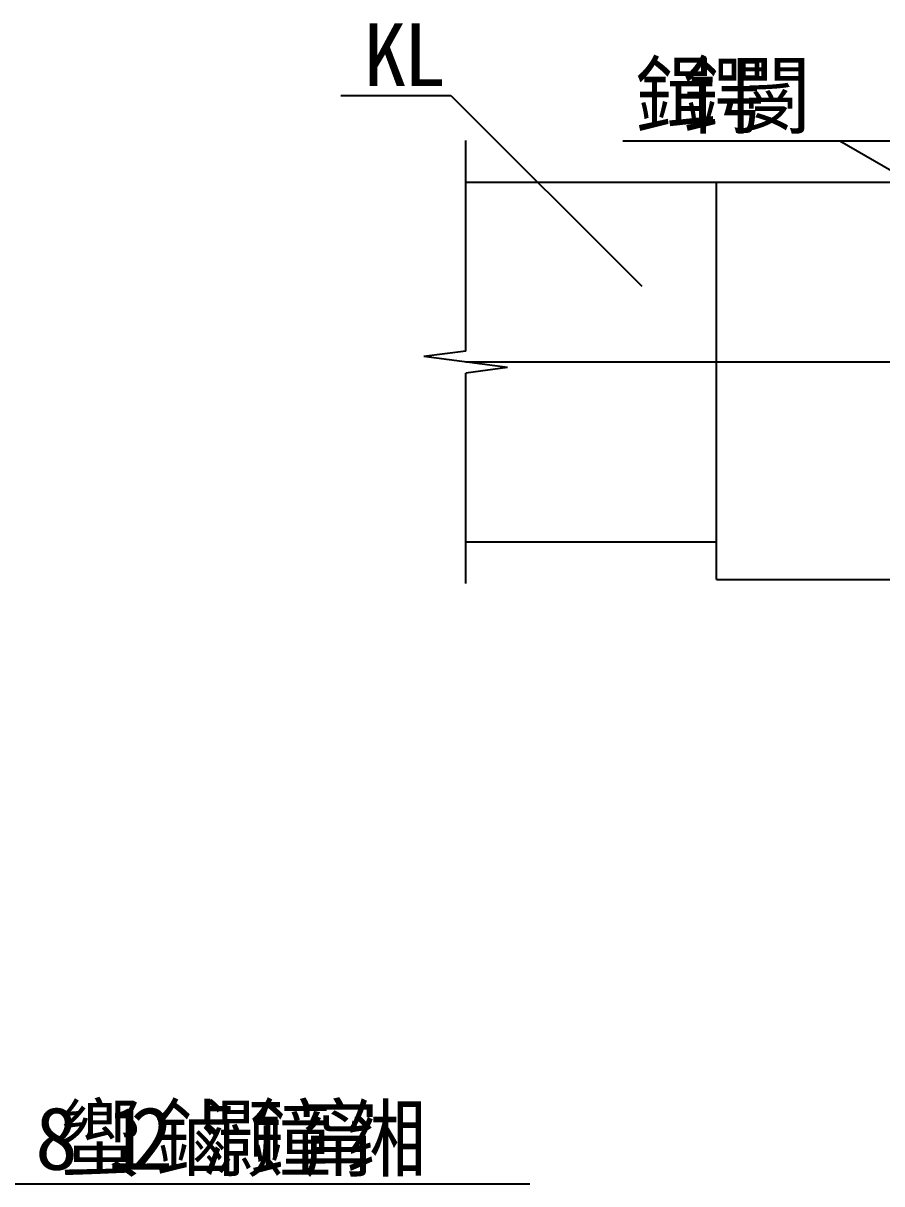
# Model space of a CAD drawing. Header units: metres. Extents: x 0 to 420, y 0 to 297.
# Drawn here: x 190.1 to 219.49, y 118.67 to 158.38 of the extents above; entities that cross this region are included whole.
import ezdxf

# ---------------------------------------------------------------- set-up
doc = ezdxf.new("R2010")
doc.units = ezdxf.units.M
doc.layers.add(' ', color=7, linetype='Continuous')

msp = doc.modelspace()

# ---------------------------------------------------------------- linework, layer by layer
at = {"layer": ' '}
for p, q in [((200.97, 155.91), (204.74, 155.91)), ((204.74, 155.91), (211.27, 149.38)), ((205.25, 147.16), (205.25, 154.37)), ((210.62, 154.35), (228.42, 154.35)), ((218.05, 154.35), (222.05, 152.05)), ((205.25, 152.94), (223.84, 152.94)), ((213.83, 139.35), (213.83, 152.94)), ((205.25, 147.16), (203.81, 146.98)), ((206.68, 146.6), (203.81, 146.98)), ((205.25, 146.79), (259.6, 146.79)), ((206.68, 146.6), (205.25, 146.41)), ((205.25, 139.21), (205.25, 146.41)), ((205.25, 140.64), (213.83, 140.64)), ((213.83, 139.35), (223.84, 139.35)), ((189.55, 118.67), (207.44, 118.67))]:
    msp.add_line(p, q, dxfattribs=at)

# ---------------------------------------------------------------- texts
for s, p in [('K', (201.75, 156.23)), ('L', (203.11, 156.23)), ('鍓', (211.04, 154.83)), ('鍔', (212.67, 154.83)), ('閿', (214.3, 154.83)), ('蠁', (191.32, 119.15)), ('鏀', (194.59, 119.15)), ('灏', (196.22, 119.15)), ('鐘', (197.85, 119.15)), ('甯', (199.49, 119.15)), ('缃', (201.12, 119.15)), ('8', (190.51, 119.15)), ('1', (192.96, 119.15)), ('2', (193.77, 119.15))]:
    msp.add_text(s, height=2.15, dxfattribs=at).set_placement(p)

doc.saveas('drawing.dxf')
